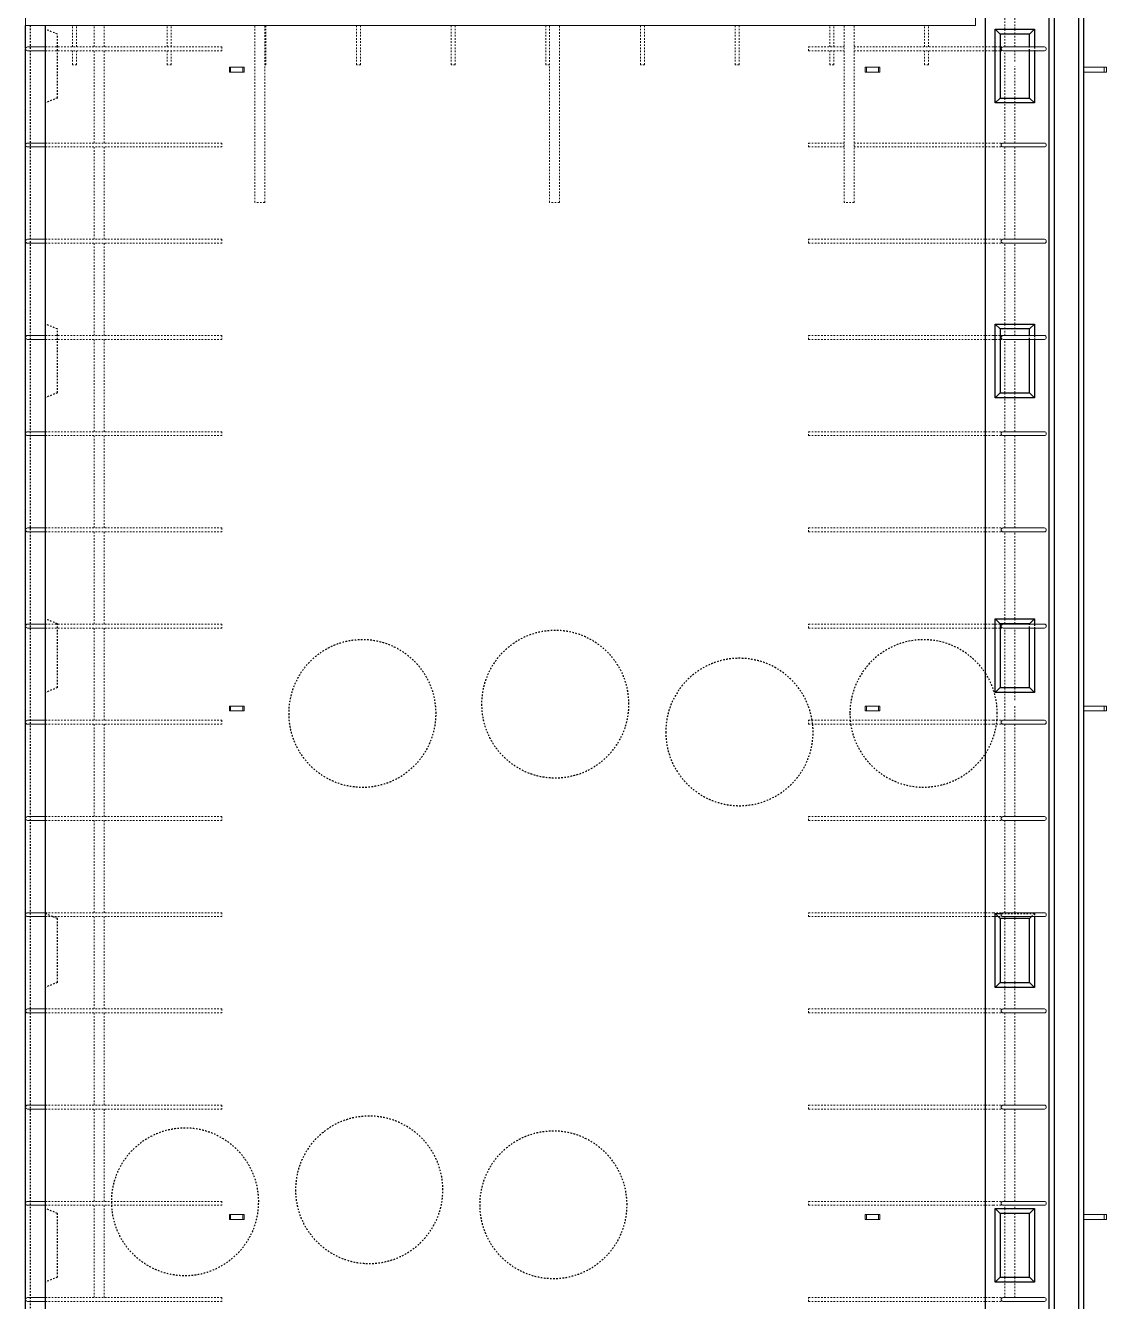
# Model space of a CAD drawing. Header units: millimetres. Extents: x 14477 to 26927, y -2096 to 7670.
# Drawn here: x 18310 to 20511, y 463 to 3060 of the extents above; entities that cross this region are included whole.
import ezdxf

# ---------------------------------------------------------------- set-up
doc = ezdxf.new("R2010")
doc.units = ezdxf.units.MM
doc.linetypes.add('Dash', pattern=[6.36, 3.18, -3.18])
for name, color, linetype, lineweight in [('A-GENM', 13, 'Continuous', 18), ('A-WALL', 113, 'Continuous', 25), ('A-WALL-HDLN', 110, 'Dash', 25), ('S-BEAM', 12, 'Continuous', 18), ('S-RBAR', 171, 'Continuous', 18)]:
    doc.layers.add(name, color=color, linetype=linetype, lineweight=lineweight)

# ---------------------------------------------------------------- blocks, each defined once
blk = doc.blocks.new('M_Rectangular Corbel - M_Rectangular Corbel-1451328-Elevation Front')
at = {"layer": 'S-BEAM'}
for p, q in [((18310.1, 3060), (18310.1, 3310)), ((18310.1, 3310), (20244.6, 3310)), ((20244.6, 3310), (20244.6, 3060)), ((20244.6, 3060), (18310.1, 3060))]:
    blk.add_line(p, q, dxfattribs=at)
blk = doc.blocks.new('RR spread anchor face based - RR-SA-2_5-200-1726821-Elevation Front')
at = {"layer": 'A-GENM'}
for p, q in [((18725.1, -660), (18727.6, -660)), ((18725.1, -670), (18725.1, -660)), ((18727.6, -670), (18725.1, -670)), ((18727.6, -660), (18752.6, -660)), ((18727.6, -660), (18727.6, -670)), ((18752.6, -670), (18727.6, -670)), ((18752.6, -660), (18755.1, -660)), ((18752.6, -660), (18752.6, -670)), ((18755.1, -670), (18752.6, -670)), ((18755.1, -660), (18755.1, -670))]:
    blk.add_line(p, q, dxfattribs=at)
blk = doc.blocks.new('RR spread anchor face based - RR-SA-3_0-200-1726827-Elevation Front')
at = {"layer": 'A-GENM'}
for p, q in [((20464.6, -660), (20506.1, -660)), ((20506.1, -670), (20464.6, -670)), ((20506.1, -660), (20511.1, -660)), ((20506.1, -670), (20506.1, -660)), ((20511.1, -670), (20506.1, -670)), ((20511.1, -660), (20511.1, -670))]:
    blk.add_line(p, q, dxfattribs=at)

msp = doc.modelspace()

# ---------------------------------------------------------------- linework, layer by layer
at = {"layer": 'A-WALL'}
for p, q in [((20264.5695, -1395), (20264.5695, 3700)), ((20394.5695, -1395), (20394.5695, 3700)), ((20404.5695, 3700), (20404.5695, -1395)), ((20454.56692, -1395), (20454.56692, 3700)), ((20464.5695, 3700), (20464.5695, -1395)), ((18310.0695, 3012.98007), (18310.0695, 3060)), ((18350.07154, 3060), (18350.07154, -1395)), ((20284.5695, 2902.5), (20284.5695, 3052.5)), ((20284.5695, 3052.5), (20364.5695, 3052.5)), ((20294.5695, 3042.5), (20284.5695, 3052.5)), ((20294.5695, 3042.5), (20294.5695, 2912.5)), ((20354.5695, 3042.5), (20294.5695, 3042.5)), ((20354.5695, 3042.5), (20364.5695, 3052.5)), ((20354.5695, 3016.6), (20354.5695, 3042.5)), ((20364.5695, 3052.5), (20364.5695, 3016.6)), ((18310.0695, 2817.18007), (18310.0695, 3012.21993)), ((20354.5695, 2912.5), (20354.5695, 3008.6)), ((20364.5695, 3008.6), (20364.5695, 2902.5)), ((20284.5695, 2902.5), (20294.5695, 2912.5)), ((20294.5695, 2912.5), (20354.5695, 2912.5)), ((20354.5695, 2912.5), (20364.5695, 2902.5)), ((20364.5695, 2902.5), (20284.5695, 2902.5)), ((18310.0695, 2621.38007), (18310.0695, 2816.41993)), ((18310.0695, 2425.58007), (18310.0695, 2620.61993)), ((20284.5695, 2302.5), (20284.5695, 2452.5)), ((20284.5695, 2452.5), (20364.5695, 2452.5)), ((20294.5695, 2442.5), (20284.5695, 2452.5)), ((20294.5695, 2442.5), (20294.5695, 2312.5)), ((20354.5695, 2442.5), (20294.5695, 2442.5)), ((20354.5695, 2442.5), (20364.5695, 2452.5)), ((20354.5695, 2429.2), (20354.5695, 2442.5)), ((20364.5695, 2452.5), (20364.5695, 2429.2)), ((18310.0695, 2229.78007), (18310.0695, 2424.81993)), ((20354.5695, 2312.5), (20354.5695, 2421.2)), ((20364.5695, 2421.2), (20364.5695, 2302.5)), ((20284.5695, 2302.5), (20294.5695, 2312.5)), ((20294.5695, 2312.5), (20354.5695, 2312.5)), ((20354.5695, 2312.5), (20364.5695, 2302.5)), ((20364.5695, 2302.5), (20284.5695, 2302.5)), ((18310.0695, 2033.98007), (18310.0695, 2229.01993)), ((18310.0695, 1838.18007), (18310.0695, 2033.21993)), ((20284.5695, 1702.5), (20284.5695, 1852.5)), ((20284.5695, 1852.5), (20364.5695, 1852.5)), ((20294.5695, 1842.5), (20284.5695, 1852.5)), ((20354.5695, 1842.5), (20364.5695, 1852.5)), ((20364.5695, 1852.5), (20364.5695, 1841.8)), ((18310.0695, 1642.38007), (18310.0695, 1837.41993)), ((20294.5695, 1842.5), (20294.5695, 1712.5)), ((20354.5695, 1842.5), (20294.5695, 1842.5)), ((20354.5695, 1841.8), (20354.5695, 1842.5)), ((20354.5695, 1712.5), (20354.5695, 1833.8)), ((20364.5695, 1833.8), (20364.5695, 1702.5)), ((20284.5695, 1702.5), (20294.5695, 1712.5)), ((20364.5695, 1702.5), (20284.5695, 1702.5)), ((20294.5695, 1712.5), (20354.5695, 1712.5)), ((20354.5695, 1712.5), (20364.5695, 1702.5)), ((18310.0695, 1446.58007), (18310.0695, 1641.61993)), ((18310.0695, 1250.78007), (18310.0695, 1445.81993)), ((18310.0695, 1054.98007), (18310.0695, 1250.01993)), ((20284.5695, 1102.5), (20284.5695, 1252.5)), ((20284.5695, 1252.5), (20297.1196, 1252.5)), ((20294.5695, 1242.5), (20284.5695, 1252.5)), ((20297.24466, 1252.5), (20297.52279, 1252.5)), ((20294.5695, 1242.5), (20294.5695, 1112.5)), ((20354.5695, 1242.5), (20294.5695, 1242.5)), ((20354.5695, 1242.5), (20358.4695, 1246.4)), ((20354.5695, 1112.5), (20354.5695, 1242.5)), ((20364.5695, 1246.4), (20364.5695, 1102.5)), ((20284.5695, 1102.5), (20294.5695, 1112.5)), ((20364.5695, 1102.5), (20284.5695, 1102.5)), ((20294.5695, 1112.5), (20354.5695, 1112.5)), ((20354.5695, 1112.5), (20364.5695, 1102.5)), ((18310.0695, 859.18007), (18310.0695, 1054.21993)), ((18310.0695, 663.38007), (18310.0695, 858.41993)), ((18310.0695, 467.58007), (18310.0695, 662.61993)), ((20284.5695, 502.5), (20284.5695, 652.5)), ((20284.5695, 652.5), (20364.5695, 652.5)), ((20294.5695, 642.5), (20284.5695, 652.5)), ((20354.5695, 642.5), (20364.5695, 652.5)), ((20364.5695, 652.5), (20364.5695, 502.5)), ((20294.5695, 642.5), (20294.5695, 512.5)), ((20354.5695, 642.5), (20294.5695, 642.5)), ((20354.5695, 512.5), (20354.5695, 642.5)), ((20284.5695, 502.5), (20294.5695, 512.5)), ((20364.5695, 502.5), (20284.5695, 502.5)), ((20294.5695, 512.5), (20354.5695, 512.5)), ((20354.5695, 512.5), (20364.5695, 502.5)), ((18310.0695, 271.78007), (18310.0695, 466.81993))]:
    msp.add_line(p, q, dxfattribs=at)
at = {"layer": 'A-WALL-HDLN'}
for p, q in [((18320.07208, -1395), (18320.07208, 3059.95039)), ((18375.07731, 3042.5), (18350.07731, 3052.5)), ((18375.07731, 3016.64961), (18375.07731, 3042.5)), ((18375.07731, 3008.64961), (18375.07731, 3016.55039)), ((20354.5695, 3008.64961), (20354.5695, 3016.55039)), ((20364.5695, 3016.55039), (20364.5695, 3008.64961)), ((18375.07731, 2912.5), (18375.07731, 3008.55039)), ((18375.07731, 2912.5), (18350.07731, 2902.5)), ((18375.07731, 2442.5), (18350.07731, 2452.5)), ((18375.07731, 2429.24961), (18375.07731, 2442.5)), ((18375.07731, 2421.24961), (18375.07731, 2429.15039)), ((18375.07731, 2312.5), (18375.07731, 2421.15039)), ((20354.5695, 2421.24961), (20354.5695, 2429.15039)), ((20364.5695, 2429.15039), (20364.5695, 2421.24961)), ((18375.07731, 2312.5), (18350.07731, 2302.5)), ((18375.07731, 1842.5), (18350.07731, 1852.5)), ((18375.07731, 1841.84961), (18375.07731, 1842.5)), ((18375.07731, 1833.84961), (18375.07731, 1841.75039)), ((18375.07731, 1712.5), (18375.07731, 1833.75039)), ((20354.5695, 1833.84961), (20354.5695, 1841.75039)), ((20364.5695, 1841.75039), (20364.5695, 1833.84961)), ((18375.07731, 1712.5), (18350.07731, 1702.5)), ((18365.20329, 1246.44961), (18350.07731, 1252.5)), ((20297.5724, 1252.5), (20364.5695, 1252.5)), ((20358.48677, 1246.41727), (20364.5695, 1252.5)), ((20364.5695, 1252.5), (20364.5695, 1246.44961)), ((18375.07731, 1242.5), (18365.45133, 1246.35039)), ((18375.07731, 1112.5), (18375.07731, 1242.5)), ((18375.07731, 1112.5), (18350.07731, 1102.5)), ((18375.07731, 642.5), (18350.07731, 652.5)), ((18375.07731, 512.5), (18375.07731, 642.5)), ((18375.07731, 512.5), (18350.07731, 502.5))]:
    msp.add_line(p, q, dxfattribs=at)
for centre, start, end in [((19388.66802, 1678.89876), 0, 180), ((18995.95043, 1659.97768), 0, 180), ((20138.68665, 1659.97768), 32.56141939, 180), ((19763.66802, 1622.20249), 9.21382068, 180), ((20138.68665, 1659.97768), 0, 32.49898571), ((19388.66802, 1678.89876), 180, 0), ((18995.95043, 1659.97768), 180, 0), ((19763.66802, 1622.20249), 6.12285803, 9.1754855), ((19763.66802, 1622.20249), 0, 6.08452285), ((20138.68665, 1659.97768), 180, 185.38139475), ((20138.68665, 1659.97768), 185.41972993, 188.47235739), ((20138.68665, 1659.97768), 188.51069257, 327.43858061), ((20138.68665, 1659.97768), 327.50101429, 351.48930743), ((20138.68665, 1659.97768), 351.52764261, 354.58027007), ((20138.68665, 1659.97768), 354.61860525, 0), ((19763.66802, 1622.20249), 180, 0), ((19009.84506, 690.46181), 0, 180), ((18634.84506, 666.09236), 0, 179.63014815), ((19384.84506, 660), 0, 180), ((19009.84506, 690.46181), 180, 0), ((18634.84506, 666.09236), 179.66848333, 180), ((18634.84506, 666.09236), 180, 182.72111079), ((18634.84506, 666.09236), 182.75944597, 0), ((19384.84506, 660), 180, 0)]:
    msp.add_arc(centre, 150, start, end, dxfattribs=at)
at = {"layer": 'S-RBAR', "linetype": 'Dash'}
for p, q in [((20304.1695, 3052.54961), (20304.1695, 3204.4)), ((20324.1695, 3052.54961), (20324.1695, 3204.4)), ((18406.0695, 3016.6), (18406.0695, 3060)), ((18414.0695, 3016.6), (18414.0695, 3060)), ((18450.0695, 3016.6), (18450.0695, 3060)), ((18470.0695, 3016.6), (18470.0695, 3060)), ((18598.79172, 3016.6), (18598.79172, 3060)), ((18606.79172, 3016.6), (18606.79172, 3060)), ((18777.0695, 2700), (18777.0695, 3060)), ((18797.0695, 2700), (18797.0695, 3060)), ((18799.51394, 2980.31382), (18799.51394, 3060)), ((18984.23616, 2980.31382), (18984.23616, 3060)), ((18992.23616, 2980.31382), (18992.23616, 3060)), ((19176.95839, 2980.31382), (19176.95839, 3060)), ((19184.95839, 2980.31382), (19184.95839, 3060)), ((19369.68061, 2980.31382), (19369.68061, 3060)), ((19377.0695, 2700), (19377.0695, 3060)), ((19397.0695, 2700), (19397.0695, 3060)), ((19562.40283, 2980.31382), (19562.40283, 3060)), ((19570.40283, 2980.31382), (19570.40283, 3060)), ((19755.12505, 2980.31382), (19755.12505, 3060)), ((19763.12505, 2980.31382), (19763.12505, 3060)), ((19947.84728, 3016.6), (19947.84728, 3060)), ((19955.84728, 3016.6), (19955.84728, 3060)), ((19977.0695, 2700), (19977.0695, 3060)), ((19997.0695, 2700), (19997.0695, 3060)), ((20140.5695, 3016.6), (20140.5695, 3060)), ((20148.5695, 3016.6), (20148.5695, 3060)), ((20304.1695, 3042.54961), (20304.1695, 3052.45039)), ((20304.1695, 3016.6), (20304.1695, 3042.45039)), ((20324.1695, 3042.54961), (20324.1695, 3052.45039)), ((20324.1695, 3016.6), (20324.1695, 3042.45039)), ((18710.0695, 3016.6), (18350.12115, 3016.6)), ((18710.0695, 3016.6), (18710.0695, 3008.6)), ((19904.5695, 3016.6), (19977.0695, 3016.6)), ((19904.5695, 3008.6), (19904.5695, 3016.6)), ((19997.0695, 3016.6), (20264.51989, 3016.6)), ((20264.61911, 3016.6), (20280.5695, 3016.6)), ((20280.5695, 3016.6), (20284.92216, 3016.6)), ((20285.02966, 3016.6), (20294.56024, 3016.6)), ((20294.63878, 3016.6), (20300.54354, 3016.6)), ((18710.0695, 3008.6), (18350.12115, 3008.6)), ((18406.0695, 2980.31382), (18406.0695, 3008.6)), ((18414.0695, 2980.31382), (18414.0695, 3008.6)), ((18450.0695, 2820.8), (18450.0695, 3008.6)), ((18470.0695, 2820.8), (18470.0695, 3008.6)), ((18598.79172, 2980.31382), (18598.79172, 3008.6)), ((18606.79172, 2980.31382), (18606.79172, 3008.6)), ((19904.5695, 3008.6), (19977.0695, 3008.6)), ((19947.84728, 2980.31382), (19947.84728, 3008.6)), ((19955.84728, 2980.31382), (19955.84728, 3008.6)), ((19997.0695, 3008.6), (20264.51989, 3008.6)), ((20140.5695, 2980.31382), (20140.5695, 3008.6)), ((20148.5695, 2980.31382), (20148.5695, 3008.6)), ((20264.61911, 3008.6), (20280.5695, 3008.6)), ((20280.5695, 3008.6), (20284.92216, 3008.6)), ((20285.02966, 3008.6), (20294.56024, 3008.6)), ((20294.63878, 3008.6), (20300.54354, 3008.6)), ((20304.1695, 2912.54961), (20304.1695, 3008.6)), ((20324.1695, 2986.9), (20324.1695, 3008.6)), ((18414.0695, 2980.31382), (18406.0695, 2980.31382)), ((18606.79172, 2980.31382), (18598.79172, 2980.31382)), ((18799.51394, 2980.31382), (18797.0695, 2980.31382)), ((18992.23616, 2980.31382), (18984.23616, 2980.31382)), ((19184.95839, 2980.31382), (19176.95839, 2980.31382)), ((19377.0695, 2980.31382), (19369.68061, 2980.31382)), ((19570.40283, 2980.31382), (19562.40283, 2980.31382)), ((19763.12505, 2980.31382), (19755.12505, 2980.31382)), ((19955.84728, 2980.31382), (19947.84728, 2980.31382)), ((20148.5695, 2980.31382), (20140.5695, 2980.31382)), ((20324.1695, 2912.54961), (20324.1695, 2976.9)), ((20304.1695, 2902.54961), (20304.1695, 2912.45039)), ((20324.1695, 2902.54961), (20324.1695, 2912.45039)), ((20304.1695, 2820.8), (20304.1695, 2902.45039)), ((20324.1695, 2820.8), (20324.1695, 2902.45039)), ((18710.0695, 2820.8), (18350.12115, 2820.8)), ((18710.0695, 2812.8), (18350.12115, 2812.8)), ((18450.0695, 2625), (18450.0695, 2812.8)), ((18470.0695, 2625), (18470.0695, 2812.8)), ((18710.0695, 2820.8), (18710.0695, 2812.8)), ((19904.5695, 2820.8), (19977.0695, 2820.8)), ((19904.5695, 2812.8), (19904.5695, 2820.8)), ((19904.5695, 2812.8), (19977.0695, 2812.8)), ((19997.0695, 2820.8), (20264.51989, 2820.8)), ((19997.0695, 2812.8), (20264.51989, 2812.8)), ((20264.61911, 2820.8), (20280.5695, 2820.8)), ((20264.61911, 2812.8), (20280.5695, 2812.8)), ((20280.5695, 2820.8), (20300.54354, 2820.8)), ((20280.5695, 2812.8), (20300.54354, 2812.8)), ((20304.1695, 2625), (20304.1695, 2812.8)), ((20324.1695, 2625), (20324.1695, 2812.8)), ((18797.0695, 2700), (18777.0695, 2700)), ((19397.0695, 2700), (19377.0695, 2700)), ((19997.0695, 2700), (19977.0695, 2700)), ((18710.0695, 2625), (18350.12115, 2625)), ((18710.0695, 2625), (18710.0695, 2617)), ((19904.5695, 2625), (20264.51989, 2625)), ((19904.5695, 2617), (19904.5695, 2625)), ((20264.61911, 2625), (20280.5695, 2625)), ((20280.5695, 2625), (20300.54354, 2625)), ((18710.0695, 2617), (18350.12115, 2617)), ((18450.0695, 2429.2), (18450.0695, 2617)), ((18470.0695, 2429.2), (18470.0695, 2617)), ((19904.5695, 2617), (20264.51989, 2617)), ((20264.61911, 2617), (20280.5695, 2617)), ((20280.5695, 2617), (20300.54354, 2617)), ((20304.1695, 2452.54961), (20304.1695, 2617)), ((20324.1695, 2452.54961), (20324.1695, 2617)), ((20304.1695, 2442.54961), (20304.1695, 2452.45039)), ((20304.1695, 2429.2), (20304.1695, 2442.45039)), ((20324.1695, 2442.54961), (20324.1695, 2452.45039)), ((20324.1695, 2429.2), (20324.1695, 2442.45039)), ((18710.0695, 2429.2), (18350.12115, 2429.2)), ((18710.0695, 2421.2), (18350.12115, 2421.2)), ((18450.0695, 2233.4), (18450.0695, 2421.2)), ((18470.0695, 2233.4), (18470.0695, 2421.2)), ((18710.0695, 2429.2), (18710.0695, 2421.2)), ((19904.5695, 2429.2), (20264.51989, 2429.2)), ((19904.5695, 2421.2), (19904.5695, 2429.2)), ((19904.5695, 2421.2), (20264.51989, 2421.2)), ((20264.61911, 2429.2), (20280.5695, 2429.2)), ((20264.61911, 2421.2), (20280.5695, 2421.2)), ((20280.5695, 2429.2), (20284.92216, 2429.2)), ((20280.5695, 2421.2), (20284.92216, 2421.2)), ((20285.02966, 2429.2), (20294.56024, 2429.2)), ((20285.02966, 2421.2), (20294.56024, 2421.2)), ((20294.63878, 2429.2), (20300.54354, 2429.2)), ((20294.63878, 2421.2), (20300.54354, 2421.2)), ((20304.1695, 2312.54961), (20304.1695, 2421.2)), ((20324.1695, 2312.54961), (20324.1695, 2421.2)), ((20304.1695, 2302.54961), (20304.1695, 2312.45039)), ((20324.1695, 2302.54961), (20324.1695, 2312.45039)), ((20304.1695, 2233.4), (20304.1695, 2302.45039)), ((20324.1695, 2233.4), (20324.1695, 2302.45039)), ((18710.0695, 2233.4), (18350.12115, 2233.4)), ((18710.0695, 2233.4), (18710.0695, 2225.4)), ((19904.5695, 2233.4), (20264.51989, 2233.4)), ((19904.5695, 2225.4), (19904.5695, 2233.4)), ((20264.61911, 2233.4), (20280.5695, 2233.4)), ((20280.5695, 2233.4), (20300.54354, 2233.4)), ((18710.0695, 2225.4), (18350.12115, 2225.4)), ((18450.0695, 2037.6), (18450.0695, 2225.4)), ((18470.0695, 2037.6), (18470.0695, 2225.4)), ((19904.5695, 2225.4), (20264.51989, 2225.4)), ((20264.61911, 2225.4), (20280.5695, 2225.4)), ((20280.5695, 2225.4), (20300.54354, 2225.4)), ((20304.1695, 2037.6), (20304.1695, 2225.4)), ((20324.1695, 2037.6), (20324.1695, 2225.4)), ((18710.0695, 2037.6), (18350.12115, 2037.6)), ((18710.0695, 2029.6), (18350.12115, 2029.6)), ((18450.0695, 1841.8), (18450.0695, 2029.6)), ((18470.0695, 1841.8), (18470.0695, 2029.6)), ((18710.0695, 2037.6), (18710.0695, 2029.6)), ((19904.5695, 2037.6), (20264.51989, 2037.6)), ((19904.5695, 2029.6), (19904.5695, 2037.6)), ((19904.5695, 2029.6), (20264.51989, 2029.6)), ((20264.61911, 2037.6), (20280.5695, 2037.6)), ((20264.61911, 2029.6), (20280.5695, 2029.6)), ((20280.5695, 2037.6), (20300.54354, 2037.6)), ((20280.5695, 2029.6), (20300.54354, 2029.6)), ((20304.1695, 1852.54961), (20304.1695, 2029.6)), ((20324.1695, 1852.54961), (20324.1695, 2029.6)), ((20304.1695, 1842.54961), (20304.1695, 1852.45039)), ((20324.1695, 1842.54961), (20324.1695, 1852.45039)), ((18710.0695, 1841.8), (18350.12115, 1841.8)), ((18710.0695, 1833.8), (18350.12115, 1833.8)), ((18450.0695, 1646), (18450.0695, 1833.8)), ((18470.0695, 1646), (18470.0695, 1833.8)), ((18710.0695, 1841.8), (18710.0695, 1833.8)), ((19904.5695, 1841.8), (20264.51989, 1841.8)), ((19904.5695, 1833.8), (19904.5695, 1841.8)), ((19904.5695, 1833.8), (20264.51989, 1833.8)), ((20264.61911, 1841.8), (20280.5695, 1841.8)), ((20264.61911, 1833.8), (20280.5695, 1833.8)), ((20280.5695, 1841.8), (20284.92216, 1841.8)), ((20280.5695, 1833.8), (20284.92216, 1833.8)), ((20285.02966, 1841.8), (20294.56024, 1841.8)), ((20285.02966, 1833.8), (20294.56024, 1833.8)), ((20294.63878, 1841.8), (20300.54354, 1841.8)), ((20294.63878, 1833.8), (20300.54354, 1833.8)), ((20304.1695, 1841.8), (20304.1695, 1842.45039)), ((20304.1695, 1712.54961), (20304.1695, 1833.8)), ((20324.1695, 1841.8), (20324.1695, 1842.45039)), ((20324.1695, 1712.54961), (20324.1695, 1833.8)), ((20304.1695, 1702.54961), (20304.1695, 1712.45039)), ((20304.1695, 1646), (20304.1695, 1702.45039)), ((20324.1695, 1702.54961), (20324.1695, 1712.45039)), ((20324.1695, 1686.9), (20324.1695, 1702.45039)), ((20324.1695, 1646), (20324.1695, 1676.9)), ((18710.0695, 1646), (18350.12115, 1646)), ((18710.0695, 1638), (18350.12115, 1638)), ((18450.0695, 1450.2), (18450.0695, 1638)), ((18470.0695, 1450.2), (18470.0695, 1638)), ((18710.0695, 1646), (18710.0695, 1638)), ((19904.5695, 1646), (20264.51989, 1646)), ((19904.5695, 1638), (19904.5695, 1646)), ((19904.5695, 1638), (20264.51989, 1638)), ((20264.61911, 1646), (20280.5695, 1646)), ((20264.61911, 1638), (20280.5695, 1638)), ((20280.5695, 1646), (20300.54354, 1646)), ((20280.5695, 1638), (20300.54354, 1638)), ((20304.1695, 1450.2), (20304.1695, 1638)), ((20324.1695, 1450.2), (20324.1695, 1638)), ((18710.0695, 1450.2), (18350.12115, 1450.2)), ((18710.0695, 1442.2), (18350.12115, 1442.2)), ((18450.0695, 1254.4), (18450.0695, 1442.2)), ((18470.0695, 1254.4), (18470.0695, 1442.2)), ((18710.0695, 1450.2), (18710.0695, 1442.2)), ((19904.5695, 1450.2), (20264.51989, 1450.2)), ((19904.5695, 1442.2), (19904.5695, 1450.2)), ((19904.5695, 1442.2), (20264.51989, 1442.2)), ((20264.61911, 1450.2), (20280.5695, 1450.2)), ((20264.61911, 1442.2), (20280.5695, 1442.2)), ((20280.5695, 1450.2), (20300.54354, 1450.2)), ((20280.5695, 1442.2), (20300.54354, 1442.2)), ((20304.1695, 1254.4), (20304.1695, 1442.2)), ((20324.1695, 1254.4), (20324.1695, 1442.2)), ((18710.0695, 1254.4), (18350.12115, 1254.4)), ((18710.0695, 1254.4), (18710.0695, 1246.4)), ((19904.5695, 1254.4), (20264.51989, 1254.4)), ((19904.5695, 1246.4), (19904.5695, 1254.4)), ((20264.61911, 1254.4), (20280.5695, 1254.4)), ((20280.5695, 1254.4), (20300.54354, 1254.4)), ((18710.0695, 1246.4), (18350.12115, 1246.4)), ((18450.0695, 1058.6), (18450.0695, 1246.4)), ((18470.0695, 1058.6), (18470.0695, 1246.4)), ((19904.5695, 1246.4), (20264.51989, 1246.4)), ((20264.61911, 1246.4), (20280.5695, 1246.4)), ((20280.5695, 1246.4), (20284.92216, 1246.4)), ((20285.02966, 1246.4), (20300.54354, 1246.4)), ((20304.1695, 1242.54961), (20304.1695, 1246.4)), ((20304.1695, 1112.54961), (20304.1695, 1242.45039)), ((20324.1695, 1242.54961), (20324.1695, 1246.4)), ((20324.1695, 1112.54961), (20324.1695, 1242.45039)), ((20304.1695, 1102.54961), (20304.1695, 1112.45039)), ((20304.1695, 1058.6), (20304.1695, 1102.45039)), ((20324.1695, 1102.54961), (20324.1695, 1112.45039)), ((20324.1695, 1058.6), (20324.1695, 1102.45039)), ((18710.0695, 1058.6), (18350.12115, 1058.6)), ((18710.0695, 1050.6), (18350.12115, 1050.6)), ((18450.0695, 862.8), (18450.0695, 1050.6)), ((18470.0695, 862.8), (18470.0695, 1050.6)), ((18710.0695, 1058.6), (18710.0695, 1050.6)), ((19904.5695, 1058.6), (20264.51989, 1058.6)), ((19904.5695, 1050.6), (19904.5695, 1058.6)), ((19904.5695, 1050.6), (20264.51989, 1050.6)), ((20264.61911, 1058.6), (20280.5695, 1058.6)), ((20264.61911, 1050.6), (20280.5695, 1050.6)), ((20280.5695, 1058.6), (20300.54354, 1058.6)), ((20280.5695, 1050.6), (20300.54354, 1050.6)), ((20304.1695, 862.8), (20304.1695, 1050.6)), ((20324.1695, 862.8), (20324.1695, 1050.6)), ((18710.0695, 862.8), (18350.12115, 862.8)), ((18710.0695, 862.8), (18710.0695, 854.8)), ((19904.5695, 862.8), (20264.51989, 862.8)), ((19904.5695, 854.8), (19904.5695, 862.8)), ((20264.61911, 862.8), (20280.5695, 862.8)), ((20280.5695, 862.8), (20300.54354, 862.8)), ((18710.0695, 854.8), (18350.12115, 854.8)), ((18450.0695, 667), (18450.0695, 854.8)), ((18470.0695, 667), (18470.0695, 854.8)), ((19904.5695, 854.8), (20264.51989, 854.8)), ((20264.61911, 854.8), (20280.5695, 854.8)), ((20280.5695, 854.8), (20300.54354, 854.8)), ((20304.1695, 667), (20304.1695, 854.8)), ((20324.1695, 667), (20324.1695, 854.8)), ((18710.0695, 667), (18350.12115, 667)), ((18710.0695, 659), (18350.12115, 659)), ((18450.0695, 471.2), (18450.0695, 659)), ((18470.0695, 471.2), (18470.0695, 659)), ((18710.0695, 667), (18710.0695, 659)), ((19904.5695, 667), (20264.51989, 667)), ((19904.5695, 659), (19904.5695, 667)), ((19904.5695, 659), (20264.51989, 659)), ((20264.61911, 667), (20280.5695, 667)), ((20264.61911, 659), (20280.5695, 659)), ((20280.5695, 667), (20300.54354, 667)), ((20280.5695, 659), (20300.54354, 659)), ((20304.1695, 652.54961), (20304.1695, 659)), ((20304.1695, 642.54961), (20304.1695, 652.45039)), ((20324.1695, 652.54961), (20324.1695, 659)), ((20324.1695, 651.9), (20324.1695, 652.45039)), ((20304.1695, 512.54961), (20304.1695, 642.45039)), ((20324.1695, 512.54961), (20324.1695, 641.9)), ((20304.1695, 502.54961), (20304.1695, 512.45039)), ((20304.1695, 471.2), (20304.1695, 502.45039)), ((20324.1695, 502.54961), (20324.1695, 512.45039)), ((20324.1695, 471.2), (20324.1695, 502.45039)), ((18710.0695, 471.2), (18350.12115, 471.2)), ((18710.0695, 471.2), (18710.0695, 463.2)), ((19904.5695, 471.2), (20264.51989, 471.2)), ((19904.5695, 463.2), (19904.5695, 471.2)), ((20264.61911, 471.2), (20280.5695, 471.2)), ((20280.5695, 471.2), (20300.54354, 471.2)), ((18710.0695, 463.2), (18350.12115, 463.2)), ((19904.5695, 463.2), (20264.51989, 463.2)), ((20264.61911, 463.2), (20280.5695, 463.2)), ((20280.5695, 463.2), (20300.54354, 463.2))]:
    msp.add_line(p, q, dxfattribs=at)
at = {"layer": 'S-RBAR'}
for p, q in [((18314.0695, 3016.6), (18334.0695, 3016.6)), ((18350.07154, 3016.6), (18334.0695, 3016.6)), ((20320.5695, 3016.6), (20300.5695, 3016.6)), ((20320.5695, 3016.6), (20364.5695, 3016.6)), ((20384.5695, 3016.6), (20364.5695, 3016.6)), ((18314.0695, 3008.6), (18334.0695, 3008.6)), ((18350.07154, 3008.6), (18334.0695, 3008.6)), ((20320.5695, 3008.6), (20300.5695, 3008.6)), ((20320.5695, 3008.6), (20364.5695, 3008.6)), ((20384.5695, 3008.6), (20364.5695, 3008.6)), ((18314.0695, 2820.8), (18334.0695, 2820.8)), ((18314.0695, 2812.8), (18334.0695, 2812.8)), ((18350.07154, 2820.8), (18334.0695, 2820.8)), ((18350.07154, 2812.8), (18334.0695, 2812.8)), ((20320.5695, 2820.8), (20300.5695, 2820.8)), ((20320.5695, 2812.8), (20300.5695, 2812.8)), ((20320.5695, 2820.8), (20364.5695, 2820.8)), ((20320.5695, 2812.8), (20364.5695, 2812.8)), ((20384.5695, 2820.8), (20364.5695, 2820.8)), ((20384.5695, 2812.8), (20364.5695, 2812.8)), ((18314.0695, 2625), (18334.0695, 2625)), ((18350.07154, 2625), (18334.0695, 2625)), ((20320.5695, 2625), (20300.5695, 2625)), ((20320.5695, 2625), (20364.5695, 2625)), ((20384.5695, 2625), (20364.5695, 2625)), ((18314.0695, 2617), (18334.0695, 2617)), ((18350.07154, 2617), (18334.0695, 2617)), ((20320.5695, 2617), (20300.5695, 2617)), ((20320.5695, 2617), (20364.5695, 2617)), ((20384.5695, 2617), (20364.5695, 2617)), ((18314.0695, 2429.2), (18334.0695, 2429.2)), ((18314.0695, 2421.2), (18334.0695, 2421.2)), ((18350.07154, 2429.2), (18334.0695, 2429.2)), ((18350.07154, 2421.2), (18334.0695, 2421.2)), ((20320.5695, 2429.2), (20300.5695, 2429.2)), ((20320.5695, 2421.2), (20300.5695, 2421.2)), ((20320.5695, 2429.2), (20364.5695, 2429.2)), ((20320.5695, 2421.2), (20364.5695, 2421.2)), ((20384.5695, 2429.2), (20364.5695, 2429.2)), ((20384.5695, 2421.2), (20364.5695, 2421.2)), ((18314.0695, 2233.4), (18334.0695, 2233.4)), ((18350.07154, 2233.4), (18334.0695, 2233.4)), ((20320.5695, 2233.4), (20300.5695, 2233.4)), ((20320.5695, 2233.4), (20364.5695, 2233.4)), ((20384.5695, 2233.4), (20364.5695, 2233.4)), ((18314.0695, 2225.4), (18334.0695, 2225.4)), ((18350.07154, 2225.4), (18334.0695, 2225.4)), ((20320.5695, 2225.4), (20300.5695, 2225.4)), ((20320.5695, 2225.4), (20364.5695, 2225.4)), ((20384.5695, 2225.4), (20364.5695, 2225.4)), ((18314.0695, 2037.6), (18334.0695, 2037.6)), ((18314.0695, 2029.6), (18334.0695, 2029.6)), ((18350.07154, 2037.6), (18334.0695, 2037.6)), ((18350.07154, 2029.6), (18334.0695, 2029.6)), ((20320.5695, 2037.6), (20300.5695, 2037.6)), ((20320.5695, 2029.6), (20300.5695, 2029.6)), ((20320.5695, 2037.6), (20364.5695, 2037.6)), ((20320.5695, 2029.6), (20364.5695, 2029.6)), ((20384.5695, 2037.6), (20364.5695, 2037.6)), ((20384.5695, 2029.6), (20364.5695, 2029.6)), ((18314.0695, 1841.8), (18334.0695, 1841.8)), ((18314.0695, 1833.8), (18334.0695, 1833.8)), ((18350.07154, 1841.8), (18334.0695, 1841.8)), ((18350.07154, 1833.8), (18334.0695, 1833.8)), ((20320.5695, 1841.8), (20300.5695, 1841.8)), ((20320.5695, 1833.8), (20300.5695, 1833.8)), ((20320.5695, 1841.8), (20364.5695, 1841.8)), ((20320.5695, 1833.8), (20364.5695, 1833.8)), ((20384.5695, 1841.8), (20364.5695, 1841.8)), ((20384.5695, 1833.8), (20364.5695, 1833.8)), ((18314.0695, 1646), (18334.0695, 1646)), ((18314.0695, 1638), (18334.0695, 1638)), ((18350.07154, 1646), (18334.0695, 1646)), ((18350.07154, 1638), (18334.0695, 1638)), ((20320.5695, 1646), (20300.5695, 1646)), ((20320.5695, 1638), (20300.5695, 1638)), ((20320.5695, 1646), (20364.5695, 1646)), ((20320.5695, 1638), (20364.5695, 1638)), ((20384.5695, 1646), (20364.5695, 1646)), ((20384.5695, 1638), (20364.5695, 1638)), ((18314.0695, 1450.2), (18334.0695, 1450.2)), ((18314.0695, 1442.2), (18334.0695, 1442.2)), ((18350.07154, 1450.2), (18334.0695, 1450.2)), ((18350.07154, 1442.2), (18334.0695, 1442.2)), ((20320.5695, 1450.2), (20300.5695, 1450.2)), ((20320.5695, 1442.2), (20300.5695, 1442.2)), ((20320.5695, 1450.2), (20364.5695, 1450.2)), ((20320.5695, 1442.2), (20364.5695, 1442.2)), ((20384.5695, 1450.2), (20364.5695, 1450.2)), ((20384.5695, 1442.2), (20364.5695, 1442.2)), ((18314.0695, 1254.4), (18334.0695, 1254.4)), ((18350.07154, 1254.4), (18334.0695, 1254.4)), ((20320.5695, 1254.4), (20300.5695, 1254.4)), ((20320.5695, 1254.4), (20364.5695, 1254.4)), ((20384.5695, 1254.4), (20364.5695, 1254.4)), ((18314.0695, 1246.4), (18334.0695, 1246.4)), ((18350.07154, 1246.4), (18334.0695, 1246.4)), ((20320.5695, 1246.4), (20300.5695, 1246.4)), ((20320.5695, 1246.4), (20364.5695, 1246.4)), ((20384.5695, 1246.4), (20364.5695, 1246.4)), ((18314.0695, 1058.6), (18334.0695, 1058.6)), ((18314.0695, 1050.6), (18334.0695, 1050.6)), ((18350.07154, 1058.6), (18334.0695, 1058.6)), ((18350.07154, 1050.6), (18334.0695, 1050.6)), ((20320.5695, 1058.6), (20300.5695, 1058.6)), ((20320.5695, 1050.6), (20300.5695, 1050.6)), ((20320.5695, 1058.6), (20364.5695, 1058.6)), ((20320.5695, 1050.6), (20364.5695, 1050.6)), ((20384.5695, 1058.6), (20364.5695, 1058.6)), ((20384.5695, 1050.6), (20364.5695, 1050.6)), ((18314.0695, 862.8), (18334.0695, 862.8)), ((18350.07154, 862.8), (18334.0695, 862.8)), ((20320.5695, 862.8), (20300.5695, 862.8)), ((20320.5695, 862.8), (20364.5695, 862.8)), ((20384.5695, 862.8), (20364.5695, 862.8)), ((18314.0695, 854.8), (18334.0695, 854.8)), ((18350.07154, 854.8), (18334.0695, 854.8)), ((20320.5695, 854.8), (20300.5695, 854.8)), ((20320.5695, 854.8), (20364.5695, 854.8)), ((20384.5695, 854.8), (20364.5695, 854.8)), ((18314.0695, 667), (18334.0695, 667)), ((18314.0695, 659), (18334.0695, 659)), ((18350.07154, 667), (18334.0695, 667)), ((18350.07154, 659), (18334.0695, 659)), ((20320.5695, 667), (20300.5695, 667)), ((20320.5695, 659), (20300.5695, 659)), ((20320.5695, 667), (20364.5695, 667)), ((20320.5695, 659), (20364.5695, 659)), ((20384.5695, 667), (20364.5695, 667)), ((20384.5695, 659), (20364.5695, 659)), ((18314.0695, 471.2), (18334.0695, 471.2)), ((18350.07154, 471.2), (18334.0695, 471.2)), ((20320.5695, 471.2), (20300.5695, 471.2)), ((20320.5695, 471.2), (20364.5695, 471.2)), ((20384.5695, 471.2), (20364.5695, 471.2)), ((18314.0695, 463.2), (18334.0695, 463.2)), ((18350.07154, 463.2), (18334.0695, 463.2)), ((20320.5695, 463.2), (20300.5695, 463.2)), ((20320.5695, 463.2), (20364.5695, 463.2)), ((20384.5695, 463.2), (20364.5695, 463.2))]:
    msp.add_line(p, q, dxfattribs=at)
for centre, start, end in [((18314.0695, 3012.6), 90, 270), ((20300.5695, 3012.6), 90, 270), ((20384.5695, 3012.6), 270, 90), ((18314.0695, 2816.8), 90, 270), ((20300.5695, 2816.8), 90, 270), ((20384.5695, 2816.8), 270, 90), ((18314.0695, 2621), 90, 270), ((20300.5695, 2621), 90, 270), ((20384.5695, 2621), 270, 90), ((18314.0695, 2425.2), 90, 270), ((20300.5695, 2425.2), 90, 270), ((20384.5695, 2425.2), 270, 90), ((18314.0695, 2229.4), 90, 270), ((20300.5695, 2229.4), 90, 270), ((20384.5695, 2229.4), 270, 90), ((18314.0695, 2033.6), 90, 270), ((20300.5695, 2033.6), 90, 270), ((20384.5695, 2033.6), 270, 90), ((18314.0695, 1837.8), 90, 270), ((20300.5695, 1837.8), 90, 270), ((20384.5695, 1837.8), 270, 90), ((18314.0695, 1642), 90, 270), ((20300.5695, 1642), 90, 270), ((20384.5695, 1642), 270, 90), ((18314.0695, 1446.2), 90, 270), ((20300.5695, 1446.2), 90, 270), ((20384.5695, 1446.2), 270, 90), ((18314.0695, 1250.4), 90, 270), ((20300.5695, 1250.4), 90, 270), ((20384.5695, 1250.4), 270, 90), ((18314.0695, 1054.6), 90, 270), ((20300.5695, 1054.6), 90, 270), ((20384.5695, 1054.6), 270, 90), ((18314.0695, 858.8), 90, 270), ((20300.5695, 858.8), 90, 270), ((20384.5695, 858.8), 270, 90), ((18314.0695, 663), 90, 270), ((20300.5695, 663), 90, 270), ((20384.5695, 663), 270, 90), ((18314.0695, 467.2), 90, 270), ((20300.5695, 467.2), 90, 270), ((20384.5695, 467.2), 270, 90)]:
    msp.add_arc(centre, 4, start, end, dxfattribs=at)

# ---------------------------------------------------------------- block references
at = {"layer": 'A-GENM'}
for name, p in [('RR spread anchor face based - RR-SA-2_5-200-1726821-Elevation Front', (0, 3635)), ('RR spread anchor face based - RR-SA-2_5-200-1726821-Elevation Front', (1294.5, 3635)), ('RR spread anchor face based - RR-SA-3_0-200-1726827-Elevation Front', (0, 3635)), ('RR spread anchor face based - RR-SA-2_5-200-1726821-Elevation Front', (0, 2335)), ('RR spread anchor face based - RR-SA-2_5-200-1726821-Elevation Front', (1294.5, 2335)), ('RR spread anchor face based - RR-SA-3_0-200-1726827-Elevation Front', (0, 2335)), ('RR spread anchor face based - RR-SA-2_5-200-1726821-Elevation Front', (0, 1300)), ('RR spread anchor face based - RR-SA-2_5-200-1726821-Elevation Front', (1294.5, 1300)), ('RR spread anchor face based - RR-SA-3_0-200-1726827-Elevation Front', (0, 1300))]:
    msp.add_blockref(name, p, dxfattribs=at)
at = {"layer": 'S-BEAM'}
msp.add_blockref('M_Rectangular Corbel - M_Rectangular Corbel-1451328-Elevation Front', (0, 0), dxfattribs=at)

doc.saveas('drawing.dxf')
